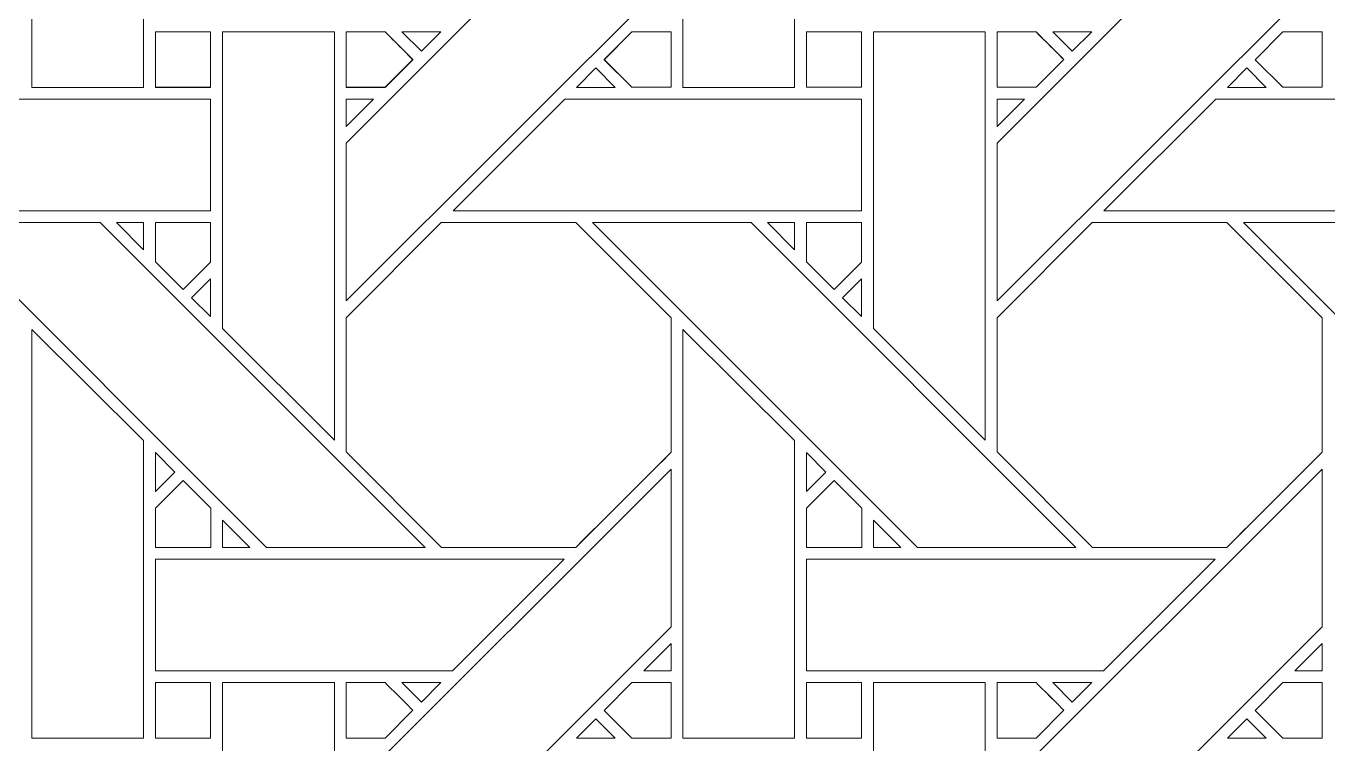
# Model space of a CAD drawing. Header units: inches. Extents: x 3.4 to 21.4, y 0.1 to 18.1.
# Drawn here: x 7.41 to 9.308, y 14.738 to 15.785 of the extents above; entities that cross this region are included whole.
import ezdxf

# ---------------------------------------------------------------- set-up
doc = ezdxf.new("R2010")
doc.units = ezdxf.units.IN
doc.header["$MEASUREMENT"] = 0
doc.layers.add('Design', color=7, linetype='Continuous', lineweight=0)

msp = doc.modelspace()

# ---------------------------------------------------------------- linework, layer by layer
at = {"layer": 'Design'}
for points, knots in [([(3.3829, 18.0948), (3.3829, 18.0948), (3.3829, 0.0948), (3.3829, 0.0948), (3.3829, 0.0948), (21.3829, 0.0948), (21.3829, 0.0948), (21.3829, 0.0948), (21.3829, 18.0948), (21.3829, 18.0948), (21.3829, 18.0948), (3.3829, 18.0948), (3.3829, 18.0948)], [0, 0, 0, 0, 1, 1, 1, 2, 2, 2, 3, 3, 3, 4, 4, 4, 4]), ([(4.2402, 17.2374), (4.2402, 17.2374), (4.2402, 0.9521), (4.2402, 0.9521), (4.2402, 0.9521), (20.5255, 0.9521), (20.5255, 0.9521), (20.5255, 0.9521), (20.5255, 17.2374), (20.5255, 17.2374), (20.5255, 17.2374), (4.2402, 17.2374), (4.2402, 17.2374)], [0, 0, 0, 0, 1, 1, 1, 2, 2, 2, 3, 3, 3, 4, 4, 4, 4]), ([(7.4188, 15.6955), (7.4188, 15.6955), (7.4188, 16.2913), (7.4188, 16.2913), (7.4188, 16.2913), (7.5816, 16.1292), (7.5816, 16.1292), (7.5816, 16.1292), (7.5816, 15.6955), (7.5816, 15.6955), (7.5816, 15.6955), (7.4188, 15.6955), (7.4188, 15.6955)], [0, 0, 0, 0, 1, 1, 1, 2, 2, 2, 3, 3, 3, 4, 4, 4, 4]), ([(8.3676, 15.6955), (8.3676, 15.6955), (8.3676, 16.2913), (8.3676, 16.2913), (8.3676, 16.2913), (8.5303, 16.1292), (8.5303, 16.1292), (8.5303, 16.1292), (8.5303, 15.6955), (8.5303, 15.6955), (8.5303, 15.6955), (8.3676, 15.6955), (8.3676, 15.6955)], [0, 0, 0, 0, 1, 1, 1, 2, 2, 2, 3, 3, 3, 4, 4, 4, 4]), ([(8.3504, 15.8577), (8.3504, 15.8577), (7.8768, 15.3841), (7.8768, 15.3841), (7.8768, 15.3841), (7.8768, 15.6142), (7.8768, 15.6142), (7.8768, 15.6142), (8.3504, 16.0878), (8.3504, 16.0878), (8.3504, 16.0878), (8.3504, 15.8577), (8.3504, 15.8577)], [0, 0, 0, 0, 1, 1, 1, 2, 2, 2, 3, 3, 3, 4, 4, 4, 4]), ([(9.2992, 15.8577), (9.2992, 15.8577), (8.8255, 15.3841), (8.8255, 15.3841), (8.8255, 15.3841), (8.8255, 15.6142), (8.8255, 15.6142), (8.8255, 15.6142), (9.2992, 16.0878), (9.2992, 16.0878), (9.2992, 16.0878), (9.2992, 15.8577), (9.2992, 15.8577)], [0, 0, 0, 0, 1, 1, 1, 2, 2, 2, 3, 3, 3, 4, 4, 4, 4]), ([(7.6791, 15.7764), (7.6791, 15.7764), (7.6791, 15.6956), (7.6791, 15.6956), (7.6791, 15.6956), (7.5988, 15.6956), (7.5988, 15.6956), (7.5988, 15.6956), (7.5988, 15.7764), (7.5988, 15.7764), (7.5988, 15.7764), (7.6791, 15.7764), (7.6791, 15.7764)], [0, 0, 0, 0, 1, 1, 1, 2, 2, 2, 3, 3, 3, 4, 4, 4, 4]), ([(7.6792, 15.6955), (7.6792, 15.6955), (7.5989, 15.6955), (7.5989, 15.6955), (7.5989, 15.6955), (7.5989, 15.7763), (7.5989, 15.7763), (7.5989, 15.7763), (7.6792, 15.7763), (7.6792, 15.7763), (7.6792, 15.7763), (7.6792, 15.6955), (7.6792, 15.6955)], [0, 0, 0, 0, 1, 1, 1, 2, 2, 2, 3, 3, 3, 4, 4, 4, 4]), ([(7.6967, 15.3441), (7.6967, 15.3441), (7.6967, 15.7763), (7.6967, 15.7763), (7.6967, 15.7763), (7.8596, 15.7763), (7.8596, 15.7763), (7.8596, 15.7763), (7.8596, 15.1812), (7.8596, 15.1812), (7.8596, 15.1812), (7.6967, 15.3441), (7.6967, 15.3441)], [0, 0, 0, 0, 1, 1, 1, 2, 2, 2, 3, 3, 3, 4, 4, 4, 4]), ([(7.9337, 15.7764), (7.9389, 15.7713), (7.9696, 15.7405), (7.9741, 15.7361), (7.9741, 15.7361), (7.9336, 15.6956), (7.9336, 15.6956), (7.9336, 15.6956), (7.8767, 15.6956), (7.8767, 15.6956), (7.8767, 15.6956), (7.8767, 15.7764), (7.8767, 15.7764), (7.8767, 15.7764), (7.9337, 15.7764), (7.9337, 15.7764)], [0, 0, 0, 0, 1, 1, 1, 2, 2, 2, 3, 3, 3, 4, 4, 4, 5, 5, 5, 5]), ([(7.9583, 15.7518), (7.9583, 15.7518), (7.9742, 15.7359), (7.9742, 15.7359), (7.9742, 15.7359), (7.9337, 15.6955), (7.9337, 15.6955), (7.9337, 15.6955), (7.8768, 15.6955), (7.8768, 15.6955), (7.8768, 15.6955), (7.8768, 15.7763), (7.8768, 15.7763), (7.8768, 15.7763), (7.9338, 15.7763), (7.9338, 15.7763), (7.9392, 15.771), (7.949, 15.7611), (7.9583, 15.7518)], [0, 0, 0, 0, 1, 1, 1, 2, 2, 2, 3, 3, 3, 4, 4, 4, 5, 5, 5, 6, 6, 6, 6]), ([(7.9582, 15.7763), (7.9582, 15.7763), (8.0146, 15.7763), (8.0146, 15.7763), (8.0146, 15.7763), (7.9864, 15.7481), (7.9864, 15.7481), (7.9864, 15.7481), (7.9582, 15.7763), (7.9582, 15.7763)], [0, 0, 0, 0, 1, 1, 1, 2, 2, 2, 3, 3, 3, 3]), ([(8.2933, 15.6956), (8.2933, 15.6956), (8.2529, 15.736), (8.2529, 15.736), (8.2529, 15.736), (8.2933, 15.7764), (8.2933, 15.7764), (8.2933, 15.7764), (8.3504, 15.7764), (8.3504, 15.7764), (8.3504, 15.7764), (8.3504, 15.6956), (8.3504, 15.6956), (8.3504, 15.6956), (8.2933, 15.6956), (8.2933, 15.6956)], [0, 0, 0, 0, 1, 1, 1, 2, 2, 2, 3, 3, 3, 4, 4, 4, 5, 5, 5, 5]), ([(8.253, 15.7359), (8.253, 15.7359), (8.2933, 15.7764), (8.2933, 15.7764), (8.2933, 15.7764), (8.3504, 15.7764), (8.3504, 15.7764), (8.3504, 15.7764), (8.3504, 15.6956), (8.3504, 15.6956), (8.3504, 15.6956), (8.2933, 15.6956), (8.2933, 15.6956), (8.2933, 15.6956), (8.253, 15.7359), (8.253, 15.7359)], [0, 0, 0, 0, 1, 1, 1, 2, 2, 2, 3, 3, 3, 4, 4, 4, 5, 5, 5, 5]), ([(8.5476, 15.6956), (8.5476, 15.6956), (8.5476, 15.7764), (8.5476, 15.7764), (8.5476, 15.7764), (8.6278, 15.7764), (8.6278, 15.7764), (8.6278, 15.7764), (8.6278, 15.6956), (8.6278, 15.6956), (8.6278, 15.6956), (8.5476, 15.6956), (8.5476, 15.6956)], [0, 0, 0, 0, 1, 1, 1, 2, 2, 2, 3, 3, 3, 4, 4, 4, 4]), ([(8.6278, 15.7764), (8.6278, 15.7764), (8.6278, 15.6956), (8.6278, 15.6956), (8.6278, 15.6956), (8.5476, 15.6956), (8.5476, 15.6956), (8.5476, 15.6956), (8.5476, 15.7764), (8.5476, 15.7764), (8.5476, 15.7764), (8.6278, 15.7764), (8.6278, 15.7764)], [0, 0, 0, 0, 1, 1, 1, 2, 2, 2, 3, 3, 3, 4, 4, 4, 4]), ([(8.6454, 15.3441), (8.6454, 15.3441), (8.6454, 15.7763), (8.6454, 15.7763), (8.6454, 15.7763), (8.8083, 15.7763), (8.8083, 15.7763), (8.8083, 15.7763), (8.8083, 15.1812), (8.8083, 15.1812), (8.8083, 15.1812), (8.6454, 15.3441), (8.6454, 15.3441)], [0, 0, 0, 0, 1, 1, 1, 2, 2, 2, 3, 3, 3, 4, 4, 4, 4]), ([(8.8255, 15.6956), (8.8255, 15.6956), (8.8255, 15.7763), (8.8255, 15.7763), (8.8255, 15.7763), (8.8825, 15.7763), (8.8825, 15.7763), (8.8877, 15.7712), (8.9184, 15.7404), (8.9228, 15.736), (8.9228, 15.736), (8.8824, 15.6956), (8.8824, 15.6956), (8.8824, 15.6956), (8.8255, 15.6956), (8.8255, 15.6956)], [0, 0, 0, 0, 1, 1, 1, 2, 2, 2, 3, 3, 3, 4, 4, 4, 5, 5, 5, 5]), ([(8.907, 15.7518), (8.907, 15.7518), (8.9228, 15.736), (8.9228, 15.736), (8.9228, 15.736), (8.8824, 15.6956), (8.8824, 15.6956), (8.8824, 15.6956), (8.8255, 15.6956), (8.8255, 15.6956), (8.8255, 15.6956), (8.8255, 15.7763), (8.8255, 15.7763), (8.8255, 15.7763), (8.8825, 15.7763), (8.8825, 15.7763), (8.8879, 15.771), (8.8977, 15.7611), (8.907, 15.7518)], [0, 0, 0, 0, 1, 1, 1, 2, 2, 2, 3, 3, 3, 4, 4, 4, 5, 5, 5, 6, 6, 6, 6]), ([(8.9069, 15.7763), (8.9069, 15.7763), (8.9634, 15.7763), (8.9634, 15.7763), (8.9634, 15.7763), (8.9351, 15.7481), (8.9351, 15.7481), (8.9351, 15.7481), (8.9069, 15.7763), (8.9069, 15.7763)], [0, 0, 0, 0, 1, 1, 1, 2, 2, 2, 3, 3, 3, 3]), ([(9.242, 15.6956), (9.242, 15.6956), (9.2017, 15.7359), (9.2017, 15.7359), (9.2017, 15.7359), (9.2421, 15.7764), (9.2421, 15.7764), (9.2421, 15.7764), (9.2991, 15.7764), (9.2991, 15.7764), (9.2991, 15.7764), (9.2991, 15.6956), (9.2991, 15.6956), (9.2991, 15.6956), (9.242, 15.6956), (9.242, 15.6956)], [0, 0, 0, 0, 1, 1, 1, 2, 2, 2, 3, 3, 3, 4, 4, 4, 5, 5, 5, 5]), ([(9.2017, 15.7359), (9.2017, 15.7359), (9.2421, 15.7764), (9.2421, 15.7764), (9.2421, 15.7764), (9.2991, 15.7764), (9.2991, 15.7764), (9.2991, 15.7764), (9.2991, 15.6956), (9.2991, 15.6956), (9.2991, 15.6956), (9.242, 15.6956), (9.242, 15.6956), (9.242, 15.6956), (9.2017, 15.7359), (9.2017, 15.7359)], [0, 0, 0, 0, 1, 1, 1, 2, 2, 2, 3, 3, 3, 4, 4, 4, 5, 5, 5, 5]), ([(8.2691, 15.6955), (8.2691, 15.6955), (8.2126, 15.6955), (8.2126, 15.6955), (8.2126, 15.6955), (8.2408, 15.7238), (8.2408, 15.7238), (8.2408, 15.7238), (8.2691, 15.6955), (8.2691, 15.6955)], [0, 0, 0, 0, 1, 1, 1, 2, 2, 2, 3, 3, 3, 3]), ([(9.2178, 15.6955), (9.2178, 15.6955), (9.1613, 15.6955), (9.1613, 15.6955), (9.1613, 15.6955), (9.1896, 15.7238), (9.1896, 15.7238), (9.1896, 15.7238), (9.2178, 15.6955), (9.2178, 15.6955)], [0, 0, 0, 0, 1, 1, 1, 2, 2, 2, 3, 3, 3, 3]), ([(7.6792, 15.6784), (7.6792, 15.6784), (7.6792, 15.5155), (7.6792, 15.5155), (7.6792, 15.5155), (7.0839, 15.5155), (7.0839, 15.5155), (7.0839, 15.5155), (7.2467, 15.6784), (7.2467, 15.6784), (7.2467, 15.6784), (7.6792, 15.6784), (7.6792, 15.6784)], [0, 0, 0, 0, 1, 1, 1, 2, 2, 2, 3, 3, 3, 4, 4, 4, 4]), ([(7.9166, 15.6784), (7.9166, 15.6784), (7.8768, 15.6385), (7.8768, 15.6385), (7.8768, 15.6385), (7.8768, 15.6784), (7.8768, 15.6784), (7.8768, 15.6784), (7.9166, 15.6784), (7.9166, 15.6784)], [0, 0, 0, 0, 1, 1, 1, 2, 2, 2, 3, 3, 3, 3]), ([(8.6279, 15.6784), (8.6279, 15.6784), (8.6279, 15.5155), (8.6279, 15.5155), (8.6279, 15.5155), (8.0326, 15.5155), (8.0326, 15.5155), (8.0326, 15.5155), (8.1954, 15.6784), (8.1954, 15.6784), (8.1954, 15.6784), (8.6279, 15.6784), (8.6279, 15.6784)], [0, 0, 0, 0, 1, 1, 1, 2, 2, 2, 3, 3, 3, 4, 4, 4, 4]), ([(8.8653, 15.6784), (8.8653, 15.6784), (8.8255, 15.6385), (8.8255, 15.6385), (8.8255, 15.6385), (8.8255, 15.6784), (8.8255, 15.6784), (8.8255, 15.6784), (8.8653, 15.6784), (8.8653, 15.6784)], [0, 0, 0, 0, 1, 1, 1, 2, 2, 2, 3, 3, 3, 3]), ([(9.5766, 15.6784), (9.5766, 15.6784), (9.5766, 15.5155), (9.5766, 15.5155), (9.5766, 15.5155), (8.9813, 15.5155), (8.9813, 15.5155), (8.9813, 15.5155), (9.1442, 15.6784), (9.1442, 15.6784), (9.1442, 15.6784), (9.5766, 15.6784), (9.5766, 15.6784)], [0, 0, 0, 0, 1, 1, 1, 2, 2, 2, 3, 3, 3, 4, 4, 4, 4]), ([(7.9918, 15.0248), (7.9918, 15.0248), (7.7607, 15.0248), (7.7607, 15.0248), (7.7607, 15.0248), (7.2872, 15.4984), (7.2872, 15.4984), (7.2872, 15.4984), (7.5181, 15.4984), (7.5181, 15.4984), (7.5181, 15.4984), (7.9918, 15.0248), (7.9918, 15.0248)], [0, 0, 0, 0, 1, 1, 1, 2, 2, 2, 3, 3, 3, 4, 4, 4, 4]), ([(7.5422, 15.4984), (7.5422, 15.4984), (7.5817, 15.4984), (7.5817, 15.4984), (7.5817, 15.4984), (7.5817, 15.4586), (7.5817, 15.4586), (7.5817, 15.4586), (7.5422, 15.4984), (7.5422, 15.4984)], [0, 0, 0, 0, 1, 1, 1, 2, 2, 2, 3, 3, 3, 3]), ([(7.6791, 15.4985), (7.6791, 15.4985), (7.6791, 15.4409), (7.6791, 15.4409), (7.6791, 15.4409), (7.6391, 15.401), (7.6391, 15.401), (7.6391, 15.401), (7.5988, 15.4413), (7.5988, 15.4413), (7.5988, 15.4413), (7.5988, 15.4985), (7.5988, 15.4985), (7.5988, 15.4985), (7.6791, 15.4985), (7.6791, 15.4985)], [0, 0, 0, 0, 1, 1, 1, 2, 2, 2, 3, 3, 3, 4, 4, 4, 5, 5, 5, 5]), ([(7.6392, 15.4009), (7.6392, 15.4009), (7.5989, 15.4412), (7.5989, 15.4412), (7.5989, 15.4412), (7.5989, 15.4984), (7.5989, 15.4984), (7.5989, 15.4984), (7.6792, 15.4984), (7.6792, 15.4984), (7.6792, 15.4984), (7.6792, 15.4408), (7.6792, 15.4408), (7.6792, 15.4408), (7.6392, 15.4009), (7.6392, 15.4009)], [0, 0, 0, 0, 1, 1, 1, 2, 2, 2, 3, 3, 3, 4, 4, 4, 5, 5, 5, 5]), ([(8.2116, 15.0249), (8.2116, 15.0249), (8.0159, 15.0249), (8.0159, 15.0249), (8.0159, 15.0249), (7.8767, 15.1641), (7.8767, 15.1641), (7.8767, 15.1641), (7.8767, 15.3597), (7.8767, 15.3597), (7.8767, 15.3597), (8.0154, 15.4985), (8.0154, 15.4985), (8.0154, 15.4985), (8.2117, 15.4985), (8.2117, 15.4985), (8.2117, 15.4985), (8.3504, 15.3597), (8.3504, 15.3597), (8.3504, 15.3597), (8.3504, 15.1635), (8.3504, 15.1635), (8.3326, 15.1456), (8.2206, 15.0339), (8.2116, 15.0249)], [0, 0, 0, 0, 1, 1, 1, 2, 2, 2, 3, 3, 3, 4, 4, 4, 5, 5, 5, 6, 6, 6, 7, 7, 7, 8, 8, 8, 8]), ([(8.3504, 15.3597), (8.3504, 15.3597), (8.3504, 15.1635), (8.3504, 15.1635), (8.3324, 15.1454), (8.2206, 15.0337), (8.2117, 15.0248), (8.2117, 15.0248), (8.016, 15.0248), (8.016, 15.0248), (8.016, 15.0248), (7.8767, 15.1641), (7.8767, 15.1641), (7.8767, 15.1641), (7.8767, 15.3597), (7.8767, 15.3597), (7.8767, 15.3597), (8.0154, 15.4985), (8.0154, 15.4985), (8.0154, 15.4985), (8.2117, 15.4985), (8.2117, 15.4985), (8.2117, 15.4985), (8.3504, 15.3597), (8.3504, 15.3597)], [0, 0, 0, 0, 1, 1, 1, 2, 2, 2, 3, 3, 3, 4, 4, 4, 5, 5, 5, 6, 6, 6, 7, 7, 7, 8, 8, 8, 8]), ([(8.9405, 15.0248), (8.9405, 15.0248), (8.7095, 15.0248), (8.7095, 15.0248), (8.7095, 15.0248), (8.2359, 15.4984), (8.2359, 15.4984), (8.2359, 15.4984), (8.4669, 15.4984), (8.4669, 15.4984), (8.4669, 15.4984), (8.9405, 15.0248), (8.9405, 15.0248)], [0, 0, 0, 0, 1, 1, 1, 2, 2, 2, 3, 3, 3, 4, 4, 4, 4]), ([(8.491, 15.4984), (8.491, 15.4984), (8.5304, 15.4984), (8.5304, 15.4984), (8.5304, 15.4984), (8.5304, 15.4586), (8.5304, 15.4586), (8.5304, 15.4586), (8.491, 15.4984), (8.491, 15.4984)], [0, 0, 0, 0, 1, 1, 1, 2, 2, 2, 3, 3, 3, 3]), ([(8.6278, 15.4985), (8.6278, 15.4985), (8.6278, 15.4409), (8.6278, 15.4409), (8.6278, 15.4409), (8.5879, 15.401), (8.5879, 15.401), (8.5879, 15.401), (8.5476, 15.4413), (8.5476, 15.4413), (8.5476, 15.4413), (8.5476, 15.4985), (8.5476, 15.4985), (8.5476, 15.4985), (8.6278, 15.4985), (8.6278, 15.4985)], [0, 0, 0, 0, 1, 1, 1, 2, 2, 2, 3, 3, 3, 4, 4, 4, 5, 5, 5, 5]), ([(8.6278, 15.4409), (8.6278, 15.4409), (8.588, 15.4009), (8.588, 15.4009), (8.588, 15.4009), (8.5476, 15.4413), (8.5476, 15.4413), (8.5476, 15.4413), (8.5476, 15.4985), (8.5476, 15.4985), (8.5476, 15.4985), (8.6278, 15.4985), (8.6278, 15.4985), (8.6278, 15.4985), (8.6278, 15.4409), (8.6278, 15.4409)], [0, 0, 0, 0, 1, 1, 1, 2, 2, 2, 3, 3, 3, 4, 4, 4, 5, 5, 5, 5]), ([(9.1604, 15.0248), (9.1604, 15.0248), (8.9647, 15.0248), (8.9647, 15.0248), (8.9647, 15.0248), (8.8255, 15.1641), (8.8255, 15.1641), (8.8255, 15.1641), (8.8255, 15.3597), (8.8255, 15.3597), (8.8255, 15.3597), (8.9642, 15.4985), (8.9642, 15.4985), (8.9642, 15.4985), (9.1604, 15.4985), (9.1604, 15.4985), (9.1604, 15.4985), (9.2991, 15.3597), (9.2991, 15.3597), (9.2991, 15.3597), (9.2991, 15.1635), (9.2991, 15.1635), (9.2813, 15.1456), (9.1694, 15.0339), (9.1604, 15.0248)], [0, 0, 0, 0, 1, 1, 1, 2, 2, 2, 3, 3, 3, 4, 4, 4, 5, 5, 5, 6, 6, 6, 7, 7, 7, 8, 8, 8, 8]), ([(9.2991, 15.3597), (9.2991, 15.3597), (9.2991, 15.1635), (9.2991, 15.1635), (9.2812, 15.1455), (9.1693, 15.0338), (9.1604, 15.0248), (9.1604, 15.0248), (8.9647, 15.0248), (8.9647, 15.0248), (8.9647, 15.0248), (8.8255, 15.1641), (8.8255, 15.1641), (8.8255, 15.1641), (8.8255, 15.3597), (8.8255, 15.3597), (8.8255, 15.3597), (8.9642, 15.4985), (8.9642, 15.4985), (8.9642, 15.4985), (9.1604, 15.4985), (9.1604, 15.4985), (9.1604, 15.4985), (9.2991, 15.3597), (9.2991, 15.3597)], [0, 0, 0, 0, 1, 1, 1, 2, 2, 2, 3, 3, 3, 4, 4, 4, 5, 5, 5, 6, 6, 6, 7, 7, 7, 8, 8, 8, 8]), ([(9.8892, 15.0248), (9.8892, 15.0248), (9.6582, 15.0248), (9.6582, 15.0248), (9.6582, 15.0248), (9.1846, 15.4984), (9.1846, 15.4984), (9.1846, 15.4984), (9.4156, 15.4984), (9.4156, 15.4984), (9.4156, 15.4984), (9.8892, 15.0248), (9.8892, 15.0248)], [0, 0, 0, 0, 1, 1, 1, 2, 2, 2, 3, 3, 3, 4, 4, 4, 4]), ([(7.6792, 15.4166), (7.6792, 15.4166), (7.6792, 15.3614), (7.6792, 15.3614), (7.6792, 15.3614), (7.6514, 15.3888), (7.6514, 15.3888), (7.6514, 15.3888), (7.6792, 15.4166), (7.6792, 15.4166)], [0, 0, 0, 0, 1, 1, 1, 2, 2, 2, 3, 3, 3, 3]), ([(8.6279, 15.4166), (8.6279, 15.4166), (8.6279, 15.3614), (8.6279, 15.3614), (8.6279, 15.3614), (8.6001, 15.3888), (8.6001, 15.3888), (8.6001, 15.3888), (8.6279, 15.4166), (8.6279, 15.4166)], [0, 0, 0, 0, 1, 1, 1, 2, 2, 2, 3, 3, 3, 3]), ([(7.4188, 14.7468), (7.4188, 14.7468), (7.4188, 15.3426), (7.4188, 15.3426), (7.4188, 15.3426), (7.5816, 15.1805), (7.5816, 15.1805), (7.5816, 15.1805), (7.5816, 14.7468), (7.5816, 14.7468), (7.5816, 14.7468), (7.4188, 14.7468), (7.4188, 14.7468)], [0, 0, 0, 0, 1, 1, 1, 2, 2, 2, 3, 3, 3, 4, 4, 4, 4]), ([(8.3676, 14.7468), (8.3676, 14.7468), (8.3676, 15.3426), (8.3676, 15.3426), (8.3676, 15.3426), (8.5303, 15.1805), (8.5303, 15.1805), (8.5303, 15.1805), (8.5303, 14.7468), (8.5303, 14.7468), (8.5303, 14.7468), (8.3676, 14.7468), (8.3676, 14.7468)], [0, 0, 0, 0, 1, 1, 1, 2, 2, 2, 3, 3, 3, 4, 4, 4, 4]), ([(7.5989, 15.1062), (7.5989, 15.1062), (7.5989, 15.163), (7.5989, 15.163), (7.5989, 15.163), (7.6271, 15.1344), (7.6271, 15.1344), (7.6271, 15.1344), (7.5989, 15.1062), (7.5989, 15.1062)], [0, 0, 0, 0, 1, 1, 1, 2, 2, 2, 3, 3, 3, 3]), ([(8.5476, 15.1062), (8.5476, 15.1062), (8.5476, 15.163), (8.5476, 15.163), (8.5476, 15.163), (8.5758, 15.1344), (8.5758, 15.1344), (8.5758, 15.1344), (8.5476, 15.1062), (8.5476, 15.1062)], [0, 0, 0, 0, 1, 1, 1, 2, 2, 2, 3, 3, 3, 3]), ([(8.3504, 14.909), (8.3504, 14.909), (7.8768, 14.4354), (7.8768, 14.4354), (7.8768, 14.4354), (7.8768, 14.6655), (7.8768, 14.6655), (7.8768, 14.6655), (8.3504, 15.139), (8.3504, 15.139), (8.3504, 15.139), (8.3504, 14.909), (8.3504, 14.909)], [0, 0, 0, 0, 1, 1, 1, 2, 2, 2, 3, 3, 3, 4, 4, 4, 4]), ([(9.2992, 14.909), (9.2992, 14.909), (8.8255, 14.4354), (8.8255, 14.4354), (8.8255, 14.4354), (8.8255, 14.6655), (8.8255, 14.6655), (8.8255, 14.6655), (9.2992, 15.139), (9.2992, 15.139), (9.2992, 15.139), (9.2992, 14.909), (9.2992, 14.909)], [0, 0, 0, 0, 1, 1, 1, 2, 2, 2, 3, 3, 3, 4, 4, 4, 4]), ([(7.6795, 15.0819), (7.6795, 15.0819), (7.6795, 15.0247), (7.6795, 15.0247), (7.6795, 15.0247), (7.5988, 15.0247), (7.5988, 15.0247), (7.5988, 15.0247), (7.5988, 15.0819), (7.5988, 15.0819), (7.5988, 15.0819), (7.6391, 15.1223), (7.6391, 15.1223), (7.6391, 15.1223), (7.6795, 15.0819), (7.6795, 15.0819)], [0, 0, 0, 0, 1, 1, 1, 2, 2, 2, 3, 3, 3, 4, 4, 4, 5, 5, 5, 5]), ([(7.6392, 15.1222), (7.6392, 15.1222), (7.6796, 15.0818), (7.6796, 15.0818), (7.6796, 15.0818), (7.6796, 15.0245), (7.6796, 15.0245), (7.6796, 15.0245), (7.5989, 15.0245), (7.5989, 15.0245), (7.5989, 15.0245), (7.5989, 15.0818), (7.5989, 15.0818), (7.5989, 15.0818), (7.6392, 15.1222), (7.6392, 15.1222)], [0, 0, 0, 0, 1, 1, 1, 2, 2, 2, 3, 3, 3, 4, 4, 4, 5, 5, 5, 5]), ([(8.5476, 15.0246), (8.5476, 15.0246), (8.5476, 15.0818), (8.5476, 15.0818), (8.5476, 15.0818), (8.5879, 15.1222), (8.5879, 15.1222), (8.5879, 15.1222), (8.6282, 15.0818), (8.6282, 15.0818), (8.6282, 15.0818), (8.6282, 15.0246), (8.6282, 15.0246), (8.6282, 15.0246), (8.5476, 15.0246), (8.5476, 15.0246)], [0, 0, 0, 0, 1, 1, 1, 2, 2, 2, 3, 3, 3, 4, 4, 4, 5, 5, 5, 5]), ([(8.5879, 15.1222), (8.5879, 15.1222), (8.6282, 15.0818), (8.6282, 15.0818), (8.6282, 15.0818), (8.6282, 15.0246), (8.6282, 15.0246), (8.6282, 15.0246), (8.5476, 15.0246), (8.5476, 15.0246), (8.5476, 15.0246), (8.5476, 15.0818), (8.5476, 15.0818), (8.5476, 15.0818), (8.5879, 15.1222), (8.5879, 15.1222)], [0, 0, 0, 0, 1, 1, 1, 2, 2, 2, 3, 3, 3, 4, 4, 4, 5, 5, 5, 5]), ([(7.6968, 15.0248), (7.6968, 15.0248), (7.6968, 15.0646), (7.6968, 15.0646), (7.6968, 15.0646), (7.7365, 15.0248), (7.7365, 15.0248), (7.7365, 15.0248), (7.6968, 15.0248), (7.6968, 15.0248)], [0, 0, 0, 0, 1, 1, 1, 2, 2, 2, 3, 3, 3, 3]), ([(8.6455, 15.0248), (8.6455, 15.0248), (8.6455, 15.0646), (8.6455, 15.0646), (8.6455, 15.0646), (8.6853, 15.0248), (8.6853, 15.0248), (8.6853, 15.0248), (8.6455, 15.0248), (8.6455, 15.0248)], [0, 0, 0, 0, 1, 1, 1, 2, 2, 2, 3, 3, 3, 3]), ([(8.1946, 15.0075), (8.1946, 15.0075), (8.0319, 14.8448), (8.0319, 14.8448), (8.0319, 14.8448), (7.5989, 14.8448), (7.5989, 14.8448), (7.5989, 14.8448), (7.5989, 15.0075), (7.5989, 15.0075), (7.5989, 15.0075), (8.1946, 15.0075), (8.1946, 15.0075)], [0, 0, 0, 0, 1, 1, 1, 2, 2, 2, 3, 3, 3, 4, 4, 4, 4]), ([(9.1433, 15.0075), (9.1433, 15.0075), (8.9806, 14.8448), (8.9806, 14.8448), (8.9806, 14.8448), (8.5476, 14.8448), (8.5476, 14.8448), (8.5476, 14.8448), (8.5476, 15.0075), (8.5476, 15.0075), (8.5476, 15.0075), (9.1433, 15.0075), (9.1433, 15.0075)], [0, 0, 0, 0, 1, 1, 1, 2, 2, 2, 3, 3, 3, 4, 4, 4, 4]), ([(8.3504, 14.8449), (8.3504, 14.8449), (8.3107, 14.8449), (8.3107, 14.8449), (8.3107, 14.8449), (8.3504, 14.8846), (8.3504, 14.8846), (8.3504, 14.8846), (8.3504, 14.8449), (8.3504, 14.8449)], [0, 0, 0, 0, 1, 1, 1, 2, 2, 2, 3, 3, 3, 3]), ([(9.2992, 14.8449), (9.2992, 14.8449), (9.2594, 14.8449), (9.2594, 14.8449), (9.2594, 14.8449), (9.2992, 14.8846), (9.2992, 14.8846), (9.2992, 14.8846), (9.2992, 14.8449), (9.2992, 14.8449)], [0, 0, 0, 0, 1, 1, 1, 2, 2, 2, 3, 3, 3, 3]), ([(7.5989, 14.7468), (7.5989, 14.7468), (7.5989, 14.8276), (7.5989, 14.8276), (7.5989, 14.8276), (7.6791, 14.8276), (7.6791, 14.8276), (7.6791, 14.8276), (7.6791, 14.7468), (7.6791, 14.7468), (7.6791, 14.7468), (7.5989, 14.7468), (7.5989, 14.7468)], [0, 0, 0, 0, 1, 1, 1, 2, 2, 2, 3, 3, 3, 4, 4, 4, 4]), ([(7.6791, 14.8276), (7.6791, 14.8276), (7.6791, 14.7468), (7.6791, 14.7468), (7.6791, 14.7468), (7.5989, 14.7468), (7.5989, 14.7468), (7.5989, 14.7468), (7.5989, 14.8276), (7.5989, 14.8276), (7.5989, 14.8276), (7.6791, 14.8276), (7.6791, 14.8276)], [0, 0, 0, 0, 1, 1, 1, 2, 2, 2, 3, 3, 3, 4, 4, 4, 4]), ([(7.6967, 14.3954), (7.6967, 14.3954), (7.6967, 14.8276), (7.6967, 14.8276), (7.6967, 14.8276), (7.8596, 14.8276), (7.8596, 14.8276), (7.8596, 14.8276), (7.8596, 14.2324), (7.8596, 14.2324), (7.8596, 14.2324), (7.6967, 14.3954), (7.6967, 14.3954)], [0, 0, 0, 0, 1, 1, 1, 2, 2, 2, 3, 3, 3, 4, 4, 4, 4]), ([(7.8767, 14.7468), (7.8767, 14.7468), (7.8767, 14.8276), (7.8767, 14.8276), (7.8767, 14.8276), (7.9338, 14.8276), (7.9338, 14.8276), (7.9389, 14.8225), (7.9697, 14.7917), (7.9741, 14.7873), (7.9741, 14.7873), (7.9337, 14.7468), (7.9337, 14.7468), (7.9337, 14.7468), (7.8767, 14.7468), (7.8767, 14.7468)], [0, 0, 0, 0, 1, 1, 1, 2, 2, 2, 3, 3, 3, 4, 4, 4, 5, 5, 5, 5]), ([(7.9741, 14.7873), (7.9741, 14.7873), (7.9337, 14.7468), (7.9337, 14.7468), (7.9337, 14.7468), (7.8767, 14.7468), (7.8767, 14.7468), (7.8767, 14.7468), (7.8767, 14.8276), (7.8767, 14.8276), (7.8767, 14.8276), (7.9338, 14.8276), (7.9338, 14.8276), (7.9389, 14.8225), (7.9697, 14.7917), (7.9741, 14.7873)], [0, 0, 0, 0, 1, 1, 1, 2, 2, 2, 3, 3, 3, 4, 4, 4, 5, 5, 5, 5]), ([(7.9582, 14.8276), (7.9582, 14.8276), (8.0146, 14.8276), (8.0146, 14.8276), (8.0146, 14.8276), (7.9864, 14.7994), (7.9864, 14.7994), (7.9864, 14.7994), (7.9582, 14.8276), (7.9582, 14.8276)], [0, 0, 0, 0, 1, 1, 1, 2, 2, 2, 3, 3, 3, 3]), ([(8.2933, 14.7468), (8.2933, 14.7468), (8.2529, 14.7872), (8.2529, 14.7872), (8.2529, 14.7872), (8.2934, 14.8276), (8.2934, 14.8276), (8.2934, 14.8276), (8.3504, 14.8276), (8.3504, 14.8276), (8.3504, 14.8276), (8.3504, 14.7468), (8.3504, 14.7468), (8.3504, 14.7468), (8.2933, 14.7468), (8.2933, 14.7468)], [0, 0, 0, 0, 1, 1, 1, 2, 2, 2, 3, 3, 3, 4, 4, 4, 5, 5, 5, 5]), ([(8.2529, 14.7872), (8.2529, 14.7872), (8.2934, 14.8276), (8.2934, 14.8276), (8.2934, 14.8276), (8.3504, 14.8276), (8.3504, 14.8276), (8.3504, 14.8276), (8.3504, 14.7468), (8.3504, 14.7468), (8.3504, 14.7468), (8.2933, 14.7468), (8.2933, 14.7468), (8.2933, 14.7468), (8.2529, 14.7872), (8.2529, 14.7872)], [0, 0, 0, 0, 1, 1, 1, 2, 2, 2, 3, 3, 3, 4, 4, 4, 5, 5, 5, 5]), ([(8.5476, 14.7468), (8.5476, 14.7468), (8.5476, 14.8276), (8.5476, 14.8276), (8.5476, 14.8276), (8.6278, 14.8276), (8.6278, 14.8276), (8.6278, 14.8276), (8.6278, 14.7468), (8.6278, 14.7468), (8.6278, 14.7468), (8.5476, 14.7468), (8.5476, 14.7468)], [0, 0, 0, 0, 1, 1, 1, 2, 2, 2, 3, 3, 3, 4, 4, 4, 4]), ([(8.6278, 14.8276), (8.6278, 14.8276), (8.6278, 14.7468), (8.6278, 14.7468), (8.6278, 14.7468), (8.5476, 14.7468), (8.5476, 14.7468), (8.5476, 14.7468), (8.5476, 14.8276), (8.5476, 14.8276), (8.5476, 14.8276), (8.6278, 14.8276), (8.6278, 14.8276)], [0, 0, 0, 0, 1, 1, 1, 2, 2, 2, 3, 3, 3, 4, 4, 4, 4]), ([(8.6454, 14.3954), (8.6454, 14.3954), (8.6454, 14.8276), (8.6454, 14.8276), (8.6454, 14.8276), (8.8083, 14.8276), (8.8083, 14.8276), (8.8083, 14.8276), (8.8083, 14.2324), (8.8083, 14.2324), (8.8083, 14.2324), (8.6454, 14.3954), (8.6454, 14.3954)], [0, 0, 0, 0, 1, 1, 1, 2, 2, 2, 3, 3, 3, 4, 4, 4, 4]), ([(8.8255, 14.7468), (8.8255, 14.7468), (8.8255, 14.8276), (8.8255, 14.8276), (8.8255, 14.8276), (8.8825, 14.8276), (8.8825, 14.8276), (8.8877, 14.8225), (8.9184, 14.7917), (8.9228, 14.7873), (8.9228, 14.7873), (8.8824, 14.7468), (8.8824, 14.7468), (8.8824, 14.7468), (8.8255, 14.7468), (8.8255, 14.7468)], [0, 0, 0, 0, 1, 1, 1, 2, 2, 2, 3, 3, 3, 4, 4, 4, 5, 5, 5, 5]), ([(8.9228, 14.7873), (8.9228, 14.7873), (8.8824, 14.7468), (8.8824, 14.7468), (8.8824, 14.7468), (8.8255, 14.7468), (8.8255, 14.7468), (8.8255, 14.7468), (8.8255, 14.8276), (8.8255, 14.8276), (8.8255, 14.8276), (8.8825, 14.8276), (8.8825, 14.8276), (8.8877, 14.8224), (8.9185, 14.7916), (8.9228, 14.7873)], [0, 0, 0, 0, 1, 1, 1, 2, 2, 2, 3, 3, 3, 4, 4, 4, 5, 5, 5, 5]), ([(8.9069, 14.8276), (8.9069, 14.8276), (8.9634, 14.8276), (8.9634, 14.8276), (8.9634, 14.8276), (8.9351, 14.7994), (8.9351, 14.7994), (8.9351, 14.7994), (8.9069, 14.8276), (8.9069, 14.8276)], [0, 0, 0, 0, 1, 1, 1, 2, 2, 2, 3, 3, 3, 3]), ([(9.242, 14.7468), (9.242, 14.7468), (9.2017, 14.7872), (9.2017, 14.7872), (9.2017, 14.7872), (9.2421, 14.8276), (9.2421, 14.8276), (9.2421, 14.8276), (9.2991, 14.8276), (9.2991, 14.8276), (9.2991, 14.8276), (9.2991, 14.7468), (9.2991, 14.7468), (9.2991, 14.7468), (9.242, 14.7468), (9.242, 14.7468)], [0, 0, 0, 0, 1, 1, 1, 2, 2, 2, 3, 3, 3, 4, 4, 4, 5, 5, 5, 5]), ([(9.2017, 14.7872), (9.2017, 14.7872), (9.2421, 14.8276), (9.2421, 14.8276), (9.2421, 14.8276), (9.2991, 14.8276), (9.2991, 14.8276), (9.2991, 14.8276), (9.2991, 14.7468), (9.2991, 14.7468), (9.2991, 14.7468), (9.242, 14.7468), (9.242, 14.7468), (9.242, 14.7468), (9.2017, 14.7872), (9.2017, 14.7872)], [0, 0, 0, 0, 1, 1, 1, 2, 2, 2, 3, 3, 3, 4, 4, 4, 5, 5, 5, 5]), ([(8.2691, 14.7468), (8.2691, 14.7468), (8.2126, 14.7468), (8.2126, 14.7468), (8.2126, 14.7468), (8.2408, 14.775), (8.2408, 14.775), (8.2408, 14.775), (8.2691, 14.7468), (8.2691, 14.7468)], [0, 0, 0, 0, 1, 1, 1, 2, 2, 2, 3, 3, 3, 3]), ([(9.2178, 14.7468), (9.2178, 14.7468), (9.1613, 14.7468), (9.1613, 14.7468), (9.1613, 14.7468), (9.1896, 14.775), (9.1896, 14.775), (9.1896, 14.775), (9.2178, 14.7468), (9.2178, 14.7468)], [0, 0, 0, 0, 1, 1, 1, 2, 2, 2, 3, 3, 3, 3])]:
    msp.add_open_spline(points, degree=3, knots=knots, dxfattribs=at)

doc.saveas('drawing.dxf')
